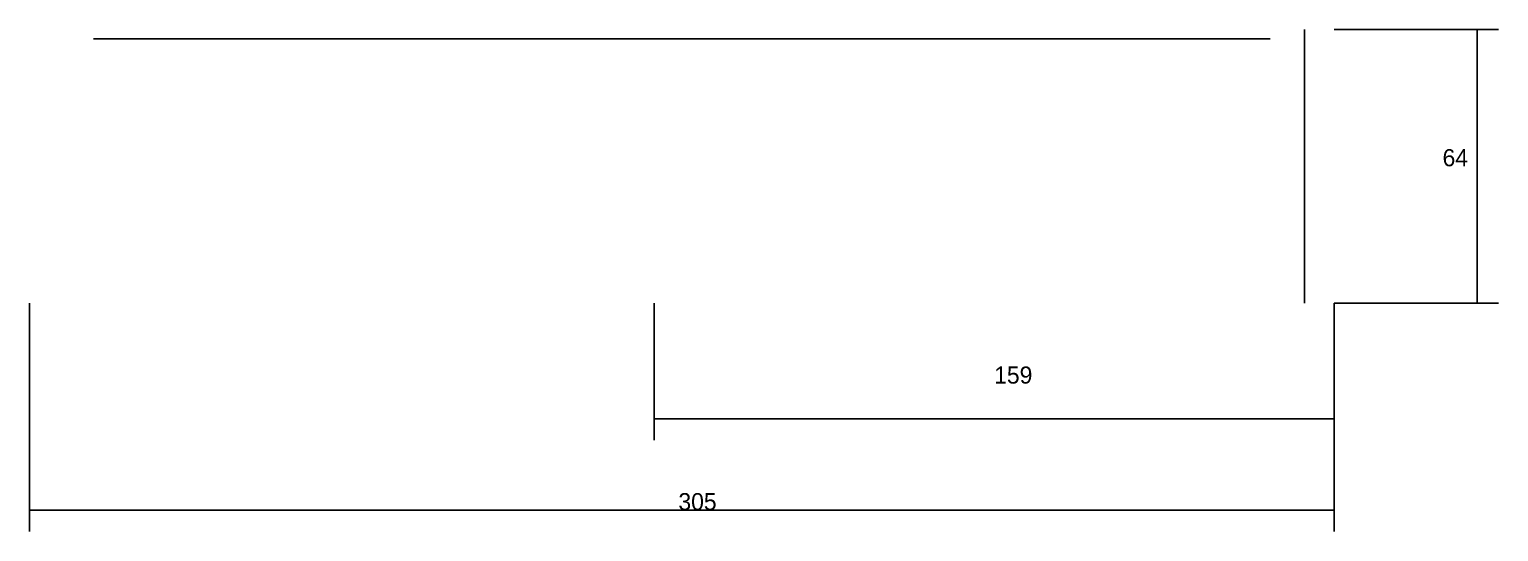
# Model space of a CAD drawing. Header units: metres. Extents: x -19090 to -17069, y -2482 to -2013.
# Drawn here: x -19090.4 to -18747, y -2177.9 to -2060.5 of the extents above; entities that cross this region are included whole.
import ezdxf

# ---------------------------------------------------------------- set-up
doc = ezdxf.new("R2010")
doc.units = ezdxf.units.M
doc.layers.add('COTA', color=241, linetype='Continuous')
doc.layers.add('SARR_2.2x7', color=40, linetype='Continuous')

msp = doc.modelspace()

# ---------------------------------------------------------------- linework, layer by layer
at = {"layer": 'COTA'}
for p, q in [((-18785.4, -2060.5), (-18747, -2060.5)), ((-18752, -2124.5), (-18752, -2060.5)), ((-19090.4, -2124.5), (-19090.4, -2177.9)), ((-18944.4, -2124.5), (-18944.4, -2156.5)), ((-18785.4, -2124.5), (-18785.4, -2156.5)), ((-18785.4, -2124.5), (-18785.4, -2177.9)), ((-18785.4, -2124.5), (-18747, -2124.5)), ((-18944.4, -2151.5), (-18785.4, -2151.5)), ((-19090.4, -2172.9), (-18785.4, -2172.9))]:
    msp.add_line(p, q, dxfattribs=at)
at = {"layer": 'SARR_2.2x7'}
for p, q in [((-19075.4, -2062.7), (-18800.4, -2062.7)), ((-18792.4, -2124.5), (-18792.4, -2060.5))]:
    msp.add_line(p, q, dxfattribs=at)

# ---------------------------------------------------------------- texts
at = {"layer": 'COTA'}
for s, p in [('64', (-18760.1, -2092.5)), ('159', (-18864.9, -2143.3)), ('305', (-18938.7, -2172.9))]:
    msp.add_text(s, height=4, dxfattribs=at).set_placement(p)

doc.saveas('drawing.dxf')
